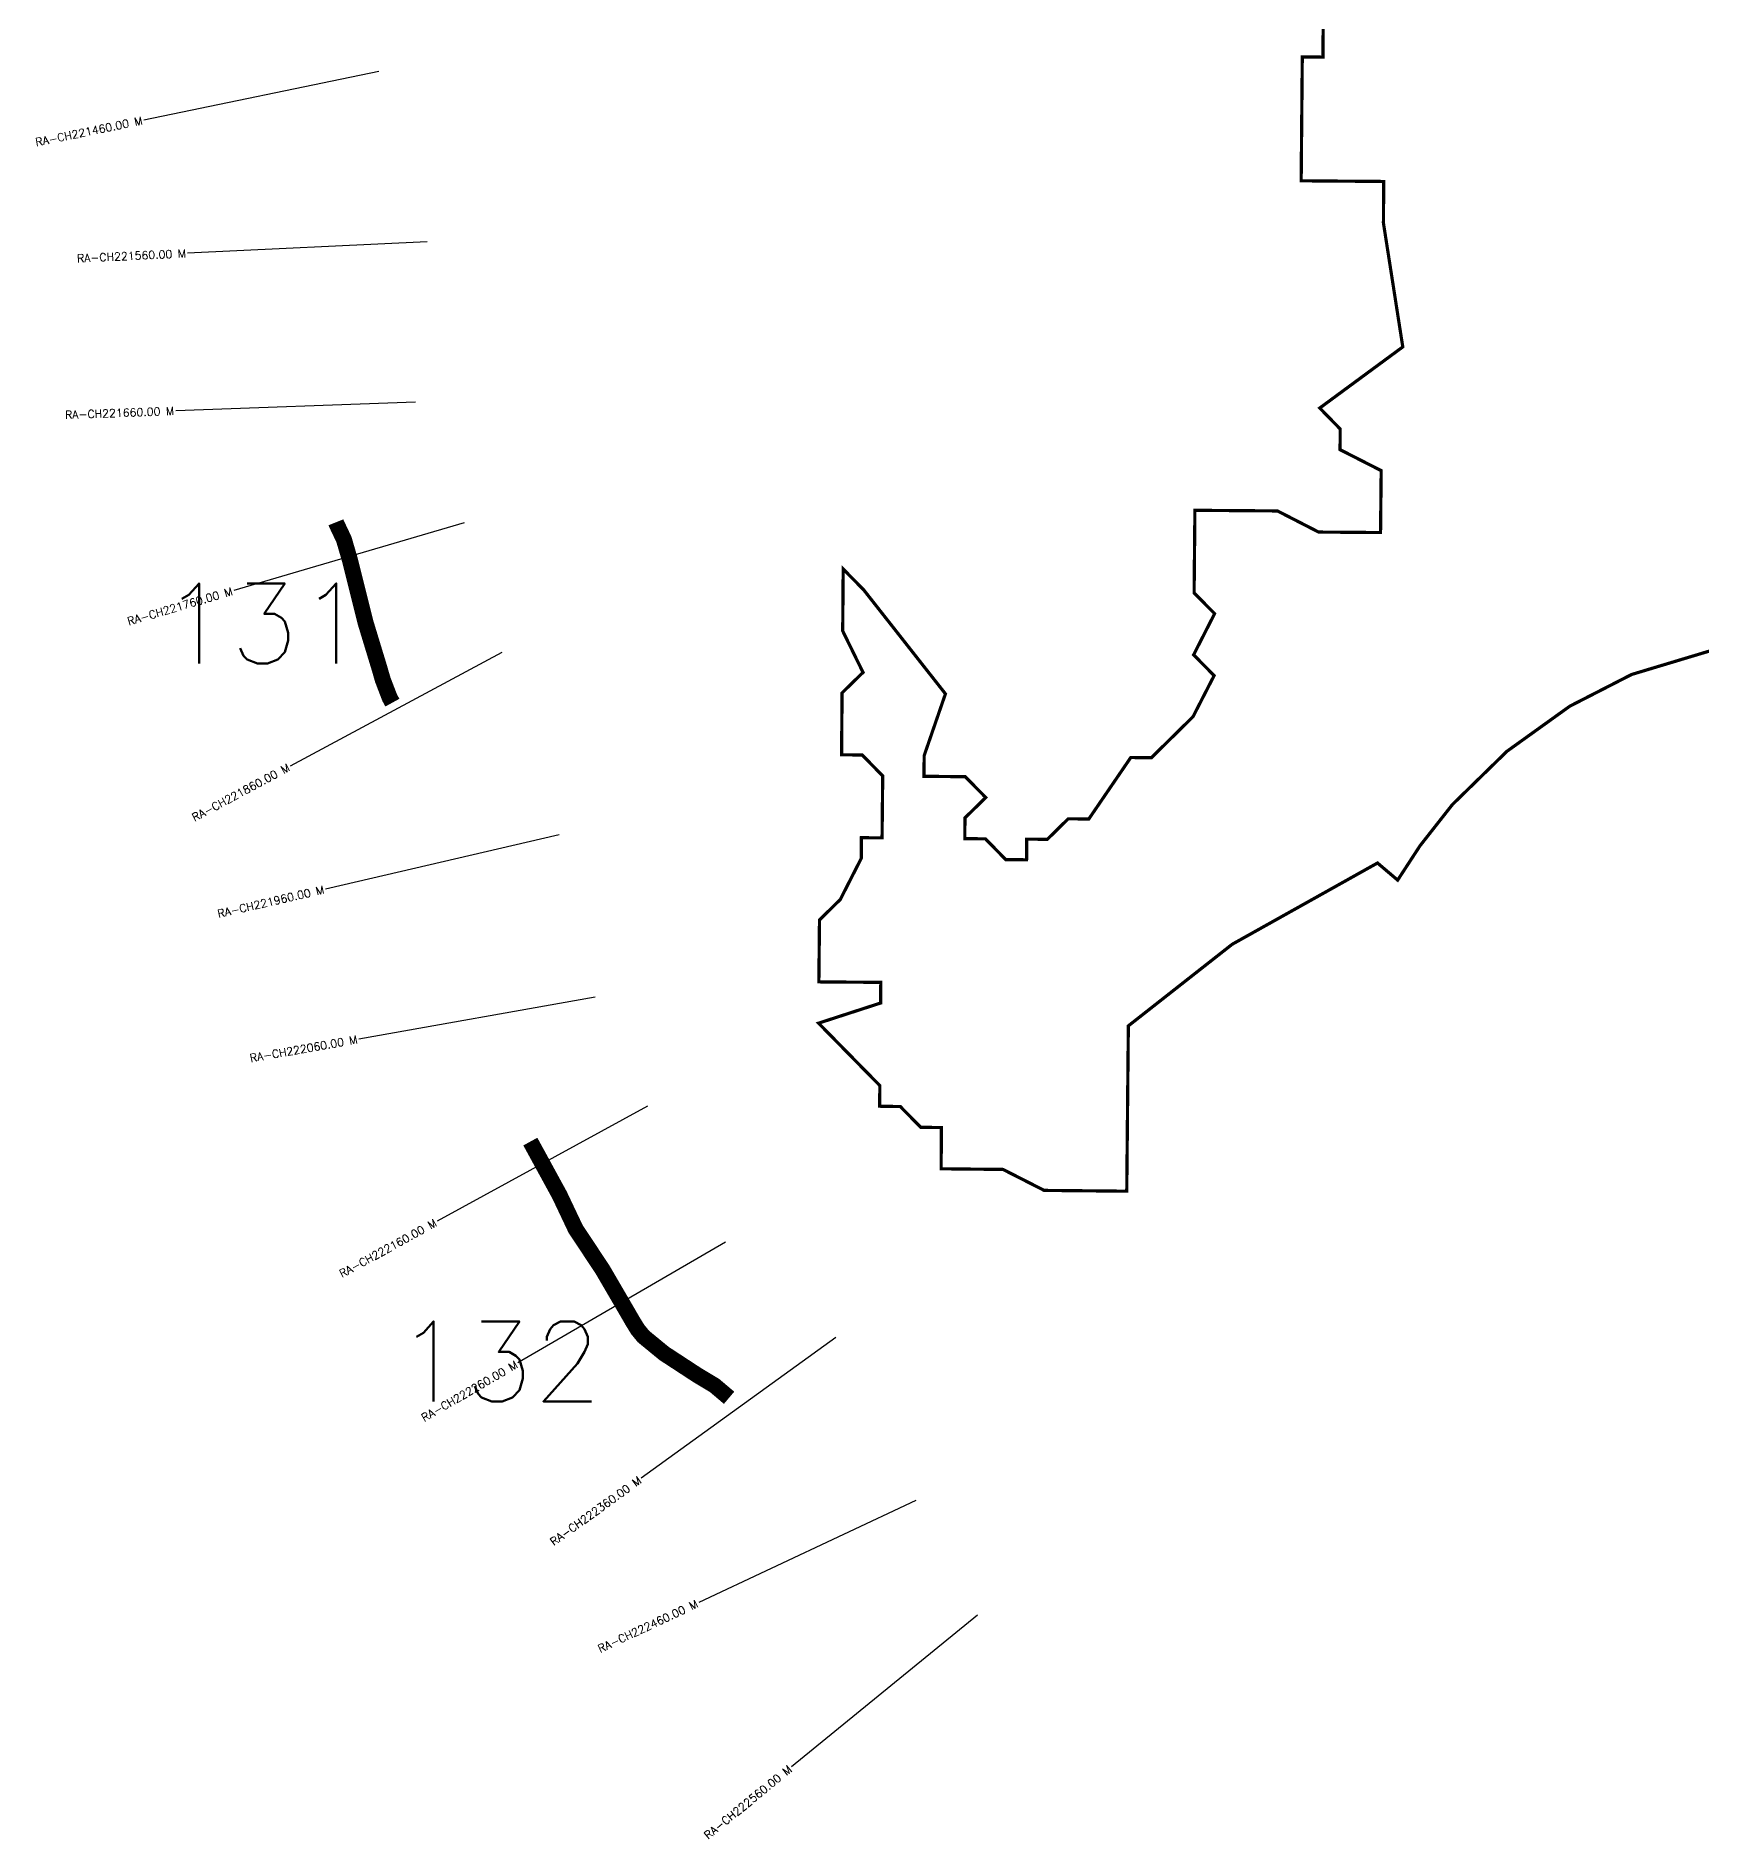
# Model space of a CAD drawing. Header units: metres. Extents: x 274496 to 277175, y 2062768 to 2065020.
# Drawn here: x 274638 to 275679, y 2062768 to 2063894 of the extents above; entities that cross this region are included whole.
import ezdxf
from ezdxf.enums import TextEntityAlignment as Align

# ---------------------------------------------------------------- set-up
doc = ezdxf.new("R2010")
doc.units = ezdxf.units.M
doc.header["$MEASUREMENT"] = 0
for name, color, linetype in [('ARTIFICIALLY PROTECTED', 4, 'Continuous'), ('CS', 134, 'Continuous'), ('CSMark', 6, 'Continuous')]:
    doc.layers.add(name, color=color, linetype=linetype)
doc.styles.get("Standard").update_dxf_attribs({"font": 'simplex.shx'})

msp = doc.modelspace()

# ---------------------------------------------------------------- linework, layer by layer
at = {"color": 6, "const_width": 2, "flags": 128}
msp.add_lwpolyline([(275702.2, 2063515.6), (275634.8, 2063495.3), (275596.2, 2063475.5), (275556.9, 2063447.3), (275522.8, 2063414), (275502.6, 2063388.3), (275488.6, 2063366.8), (275476, 2063377.5), (275385.2, 2063326.7), (275320.3, 2063275.7), (275319.3, 2063172.4), (275267.7, 2063172.9), (275242, 2063186), (275203.3, 2063186.4), (275203.5, 2063212.2), (275190.6, 2063212.3), (275177.8, 2063225.3), (275164.9, 2063225.5), (275165, 2063238.4), (275126.7, 2063277.4), (275165.5, 2063290), (275165.6, 2063302.9), (275126.9, 2063303.2), (275127.3, 2063341.9), (275140.3, 2063354.7), (275153.4, 2063380.4), (275153.5, 2063393.3), (275166.4, 2063393.2), (275166.8, 2063431.9), (275154, 2063445), (275141.1, 2063445.1), (275141.4, 2063483.8), (275154.5, 2063496.6), (275141.8, 2063522.5), (275142.1, 2063561.2), (275154.9, 2063548.2), (275206, 2063483.2), (275192.7, 2063444.6), (275192.6, 2063431.7), (275218.4, 2063431.4), (275231.2, 2063418.4), (275218.2, 2063405.7), (275218.1, 2063392.7), (275231, 2063392.6), (275243.7, 2063379.6), (275256.7, 2063379.5), (275256.8, 2063392.4), (275269.7, 2063392.3), (275282.7, 2063405.1), (275295.6, 2063405), (275321.8, 2063443.4), (275334.7, 2063443.3), (275360.7, 2063468.9), (275373.9, 2063494.6), (275361.1, 2063507.6), (275374.2, 2063533.3), (275361.4, 2063546.3), (275361.9, 2063597.9), (275413.5, 2063597.5), (275439.2, 2063584.3), (275477.9, 2063584), (275478.3, 2063622.7), (275452.6, 2063635.8), (275452.7, 2063648.7), (275439.9, 2063661.8), (275491.8, 2063700), (275479.7, 2063777.5), (275479.9, 2063803.4), (275428.3, 2063803.8), (275429, 2063881.2), (275441.9, 2063881.1), (275442.2, 2063919.8)], dxfattribs=at)
at = {"layer": 'ARTIFICIALLY PROTECTED', "const_width": 10, "flags": 128}
for points in [[(274825.1, 2063590.4), (274825.5, 2063589.4), (274830.1, 2063579.7), (274833.9, 2063566.7), (274843.7, 2063527.5), (274852.2, 2063499.6), (274854.4, 2063492), (274858.7, 2063480.8), (274860.4, 2063477.7)], [(274946.6, 2063203.4), (274964.9, 2063169.9), (274974.9, 2063148.8), (274991.8, 2063123.3), (275010.8, 2063090.7), (275013.7, 2063086), (275017.3, 2063081.6), (275030.2, 2063071), (275050.7, 2063057.6), (275061.7, 2063051), (275070.8, 2063043.3)]]:
    msp.add_lwpolyline(points, dxfattribs=at)
at = {"layer": 'CS'}
for p, q in [((274852, 2063872.2), (274705.1, 2063841.8)), ((274882.2, 2063765.7), (274732.4, 2063758.6)), ((274874.9, 2063665.5), (274725, 2063660)), ((274905.2, 2063590.1), (274761.3, 2063547.8)), ((274928.7, 2063509.1), (274796.5, 2063438.1)), ((274964.7, 2063395), (274818.6, 2063361.2)), ((274987.2, 2063293.6), (274839.5, 2063267.4)), ((275019.9, 2063225.6), (274888.4, 2063153.6)), ((275068.5, 2063140.6), (274938.8, 2063065.1)), ((275137.5, 2063080.9), (275015.9, 2062993.1)), ((275187.6, 2062979.1), (275051.8, 2062915.4)), ((275226, 2062907.5), (275109.7, 2062812.7))]:
    msp.add_line(p, q, dxfattribs=at)

# ---------------------------------------------------------------- texts
at = {"char_height": 50, "attachment_point": 1}
for s, insert in [('131', (274716, 2063552.2)), ('132', (274862.6, 2063091))]:
    msp.add_mtext_dynamic_manual_height_columns(s, width=84.374, gutter_width=1, heights=[74.2], dxfattribs=dict(at, insert=insert))
at = {"layer": 'CSMark'}
for s, rotation, p in [('RA-CH221460.00 M', 11.7065, (274704.1, 2063841.6)), ('RA-CH221560.00 M', 2.7026, (274731.4, 2063758.5)), ('RA-CH221660.00 M', 2.0749, (274724, 2063660)), ('RA-CH221760.00 M', 16.3851, (274760.3, 2063547.5)), ('RA-CH221860.00 M', 28.2531, (274795.7, 2063437.7)), ('RA-CH221960.00 M', 13.0227, (274817.6, 2063361)), ('RA-CH222060.00 M', 10.0336, (274838.5, 2063267.3)), ('RA-CH222160.00 M', 28.7149, (274887.5, 2063153.1)), ('RA-CH222260.00 M', 30.2091, (274938, 2063064.6)), ('RA-CH222360.00 M', 35.8016, (275015.1, 2062992.5)), ('RA-CH222460.00 M', 25.1006, (275050.9, 2062915)), ('RA-CH222560.00 M', 39.1819, (275109, 2062812.1))]:
    msp.add_text(s, height=5, rotation=rotation, dxfattribs=at).set_placement(p, align=Align.MIDDLE_RIGHT)

doc.saveas('drawing.dxf')
